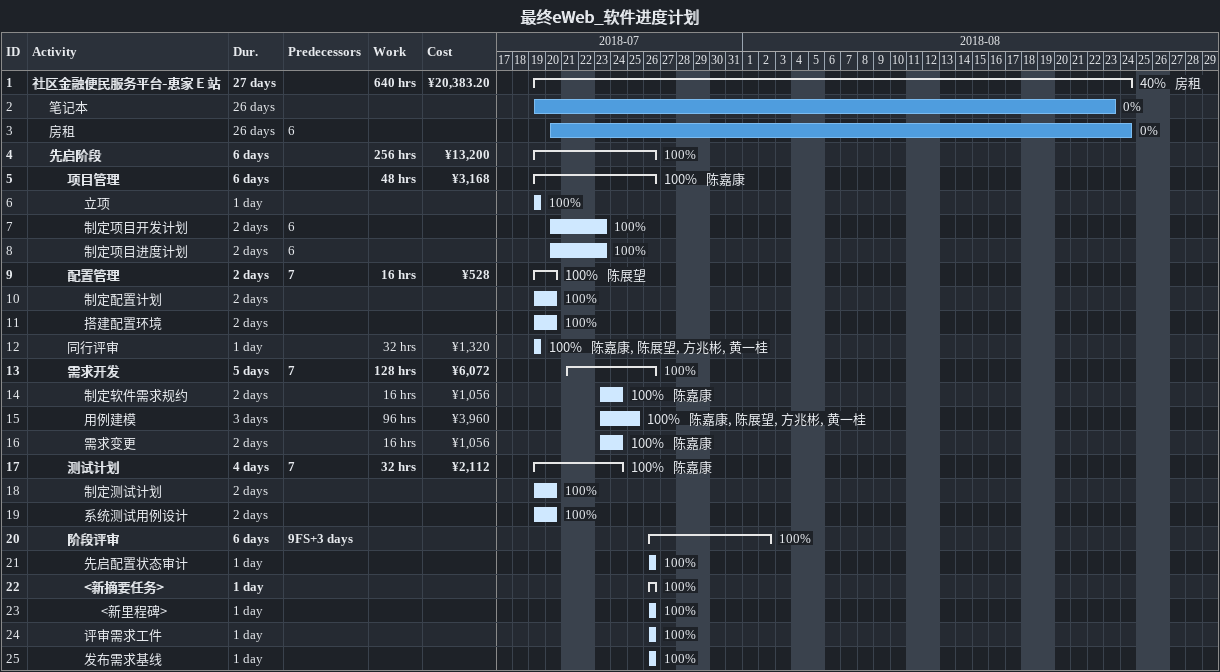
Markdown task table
最终eWeb_软件进度计划

| ID | Level | Task | Duration | Start | Finish | Predecessors | Resources | % complete | Work (h) | Cost (¥) |
|---|---|---|---|---|---|---|---|---|---|---|
| 1 | 1 | **社区金融便民服务平台-恵家 E 站** | 27d | 2018-07-19 | 2018-08-24 |  | 房租 | 40 | 640 | 20383.20 |
| 2 | 2 | 笔记本 | 26d | 2018-07-19 | 2018-08-23 |  |  | 0 |  |  |
| 3 | 2 | 房租 | 26d | 2018-07-20 | 2018-08-24 | 6 |  | 0 |  |  |
| 4 | 2 | **先启阶段** | 6d | 2018-07-19 | 2018-07-26 |  |  | 100 | 256 | 13200 |
| 5 | 3 | **项目管理** | 6d | 2018-07-19 | 2018-07-26 |  | 陈嘉康 | 100 | 48 | 3168 |
| 6 | 4 | 立项 | 1d | 2018-07-19 | 2018-07-19 |  |  | 100 |  |  |
| 7 | 4 | 制定项目开发计划 | 2d | 2018-07-20 | 2018-07-23 | 6 |  | 100 |  |  |
| 8 | 4 | 制定项目进度计划 | 2d | 2018-07-20 | 2018-07-23 | 6 |  | 100 |  |  |
| 9 | 3 | **配置管理** | 2d | 2018-07-19 | 2018-07-20 | 7 | 陈展望 | 100 | 16 | 528 |
| 10 | 4 | 制定配置计划 | 2d | 2018-07-19 | 2018-07-20 |  |  | 100 |  |  |
| 11 | 4 | 搭建配置环境 | 2d | 2018-07-19 | 2018-07-20 |  |  | 100 |  |  |
| 12 | 3 | 同行评审 | 1d | 2018-07-19 | 2018-07-19 |  | 陈嘉康, 陈展望, 方兆彬, 黄一桂 | 100 | 32 | 1320 |
| 13 | 3 | **需求开发** | 5d | 2018-07-21 | 2018-07-26 | 7 |  | 100 | 128 | 6072 |
| 14 | 4 | 制定软件需求规约 | 2d | 2018-07-23 | 2018-07-24 |  | 陈嘉康 | 100 | 16 | 1056 |
| 15 | 4 | 用例建模 | 3d | 2018-07-23 | 2018-07-25 |  | 陈嘉康, 陈展望, 方兆彬, 黄一桂 | 100 | 96 | 3960 |
| 16 | 4 | 需求变更 | 2d | 2018-07-23 | 2018-07-24 |  | 陈嘉康 | 100 | 16 | 1056 |
| 17 | 3 | **测试计划** | 4d | 2018-07-19 | 2018-07-24 | 7 | 陈嘉康 | 100 | 32 | 2112 |
| 18 | 4 | 制定测试计划 | 2d | 2018-07-19 | 2018-07-20 |  |  | 100 |  |  |
| 19 | 4 | 系统测试用例设计 | 2d | 2018-07-19 | 2018-07-20 |  |  | 100 |  |  |
| 20 | 3 | **阶段评审** | 6d | 2018-07-26 | 2018-08-02 | 9FS+3d |  | 100 |  |  |
| 21 | 4 | 先启配置状态审计 | 1d | 2018-07-26 | 2018-07-26 |  |  | 100 |  |  |
| 22 | 4 | **<新摘要任务>** | 1d | 2018-07-26 | 2018-07-26 |  |  | 100 |  |  |
| 23 | 5 | <新里程碑> | 1d | 2018-07-26 | 2018-07-26 |  |  | 100 |  |  |
| 24 | 4 | 评审需求工件 | 1d | 2018-07-26 | 2018-07-26 |  |  | 100 |  |  |
| 25 | 4 | 发布需求基线 | 1d | 2018-07-26 | 2018-07-26 |  |  | 100 |  |  |
